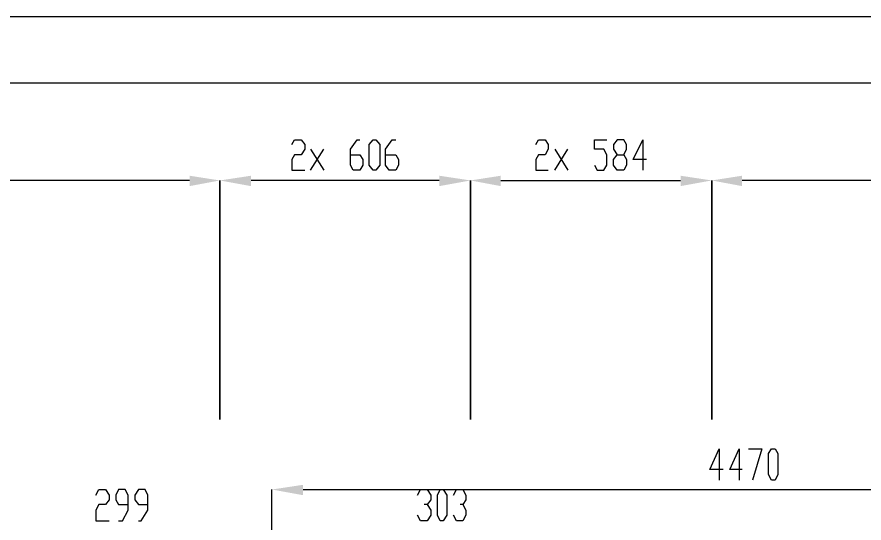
# Model space of a CAD drawing. Header units: millimetres. Extents: x -45 to 90, y -17 to 16.
# Drawn here: x 31.367 to 35.472, y 1.565 to 4.02 of the extents above; entities that cross this region are included whole.
import ezdxf

# ---------------------------------------------------------------- set-up
doc = ezdxf.new("R2010")
doc.units = ezdxf.units.MM
doc.layers.add('PDF_Geometry', color=7, linetype='Continuous')
doc.layers.add('PDF_Solid Fills', color=7, linetype='Continuous')

msp = doc.modelspace()

# ---------------------------------------------------------------- linework, layer by layer
at = {"layer": 'PDF_Geometry', "lineweight": 25}
for points in [[(41.8255, 4.0203), (-0.6555, 4.0203)], [(36.9251, 3.6994), (0.1467, 3.6994)], [(32.6985, 3.4014), (32.7123, 3.4243), (32.7444, 3.4243), (32.7627, 3.4014), (32.7627, 3.3785), (32.7444, 3.351), (32.7123, 3.351), (32.6985, 3.3281), (32.6985, 3.2776), (32.7627, 3.2776)], [(32.9827, 3.351), (33.0286, 3.351), (33.0423, 3.3281), (33.0423, 3.3006), (33.0286, 3.2776), (32.9965, 3.2776), (32.9827, 3.3006), (32.9827, 3.3785), (33.0148, 3.4243), (33.0286, 3.4243)], [(33.1523, 3.351), (33.2028, 3.351), (33.2165, 3.3281), (33.2165, 3.3006), (33.2028, 3.2776), (33.1707, 3.2776), (33.1523, 3.3006), (33.1523, 3.3785), (33.1844, 3.4243), (33.2028, 3.4243)], [(33.8812, 3.4014), (33.895, 3.4243), (33.9271, 3.4243), (33.9408, 3.4014), (33.9408, 3.3785), (33.9271, 3.351), (33.895, 3.351), (33.8812, 3.3281), (33.8812, 3.2776), (33.9408, 3.2776)], [(34.1654, 3.3006), (34.1792, 3.2776), (34.2113, 3.2776), (34.225, 3.3006), (34.225, 3.351), (34.2113, 3.3785), (34.1654, 3.3785), (34.1654, 3.4243), (34.225, 3.4243)], [(34.3075, 3.351), (34.3213, 3.3281), (34.3213, 3.3006), (34.3075, 3.2776), (34.2755, 3.2776), (34.2571, 3.3006), (34.2571, 3.3281), (34.2755, 3.351), (34.3075, 3.351), (34.3213, 3.3785), (34.3213, 3.4014), (34.3075, 3.4243), (34.2755, 3.4243), (34.2571, 3.4014), (34.2571, 3.3785), (34.2755, 3.351)], [(34.4176, 3.3281), (34.3534, 3.3281), (34.3992, 3.4243), (34.3992, 3.2776)], [(32.7902, 3.2776), (32.8544, 3.3785)], [(32.7902, 3.3785), (32.8544, 3.2776)], [(33.9729, 3.2776), (34.0371, 3.3785)], [(33.9729, 3.3785), (34.0371, 3.2776)], [(32.2034, 3.2272), (17.25, 3.2272)], [(33.4136, 3.2272), (32.5014, 3.2272)], [(33.7116, 3.2272), (34.5826, 3.2272)], [(36.9205, 3.2272), (34.8806, 3.2272)], [(34.7889, 1.8245), (34.7247, 1.8245), (34.7704, 1.9253), (34.7704, 1.7741)], [(34.8806, 1.8245), (34.821, 1.8245), (34.8668, 1.9253), (34.8668, 1.7741)], [(34.9127, 1.9253), (34.9768, 1.9253), (34.931, 1.7741)], [(31.7496, 1.7007), (31.7634, 1.7282), (31.7955, 1.7282), (31.8138, 1.7007), (31.8138, 1.6778), (31.7955, 1.6549), (31.7634, 1.6549), (31.7496, 1.6276), (31.7496, 1.5769), (31.8138, 1.5769)], [(31.8596, 1.5769), (31.878, 1.5769), (31.9055, 1.6276), (31.9055, 1.7007), (31.8917, 1.7282), (31.8596, 1.7282), (31.8459, 1.7007), (31.8459, 1.6778), (31.8596, 1.6549), (31.9055, 1.6549)], [(31.9559, 1.5769), (31.9696, 1.5769), (32.0017, 1.6276), (32.0017, 1.7007), (31.988, 1.7282), (31.9559, 1.7282), (31.9376, 1.7007), (31.9376, 1.6778), (31.9559, 1.6549), (32.0017, 1.6549)], [(32.6618, -0.7197), (35.504, -0.7197), (32.6618, -0.7197), (32.6023, -0.7197), (32.6023, 1.7282)], [(32.7535, 1.7282), (36.9251, 1.7282)], [(33.3082, 1.7007), (33.322, 1.7282), (33.3541, 1.7282), (33.3724, 1.7007), (33.3724, 1.6778), (33.3541, 1.6549), (33.3403, 1.6549)], [(33.4824, 1.7007), (33.4962, 1.7282), (33.5282, 1.7282), (33.542, 1.7007), (33.542, 1.6778), (33.5282, 1.6549), (33.5145, 1.6549)], [(33.3541, 1.6549), (33.3724, 1.6276), (33.3724, 1.6044), (33.3541, 1.5769), (33.322, 1.5769), (33.3082, 1.6044)], [(33.5282, 1.6549), (33.542, 1.6276), (33.542, 1.6044), (33.5282, 1.5769), (33.4962, 1.5769), (33.4824, 1.6044)]]:
    msp.add_lwpolyline(points, dxfattribs=at)
for points in [[(33.0928, 3.2776), (33.0744, 3.3006), (33.0744, 3.4014), (33.0928, 3.4243), (33.1065, 3.4243), (33.1248, 3.4014), (33.1248, 3.3006), (33.1065, 3.2776)], [(32.3501, 3.2272), (32.3501, 2.0674)], [(33.5649, 3.2272), (33.5649, 2.0674)], [(34.7339, 3.2272), (34.7339, 2.0674)], [(35.0227, 1.7741), (35.0089, 1.8016), (35.0089, 1.9024), (35.0227, 1.9253), (35.041, 1.9253), (35.0548, 1.9024), (35.0548, 1.8016), (35.041, 1.7741)], [(33.4182, 1.5769), (33.4045, 1.6044), (33.4045, 1.7007), (33.4182, 1.7282), (33.432, 1.7282), (33.4503, 1.7007), (33.4503, 1.6044), (33.432, 1.5769)]]:
    msp.add_lwpolyline(points, close=True, dxfattribs=at)
at = {"layer": 'PDF_Solid Fills', "transparency": 33554559}
for points in [[(32.2034, 3.2501), (32.2034, 3.1997), (32.3501, 3.2272)], [(32.5014, 3.2501), (32.5014, 3.1997), (32.3501, 3.2272)], [(33.4136, 3.2501), (33.4136, 3.1997), (33.5649, 3.2272)], [(33.7116, 3.2501), (33.7116, 3.1997), (33.5649, 3.2272)], [(34.5826, 3.2501), (34.5826, 3.1997), (34.7339, 3.2272)], [(34.8806, 3.2501), (34.8806, 3.1997), (34.7339, 3.2272)], [(32.7535, 1.7511), (32.7535, 1.7007), (32.6023, 1.7282)]]:
    msp.add_solid(points, dxfattribs=at)

doc.saveas('drawing.dxf')
